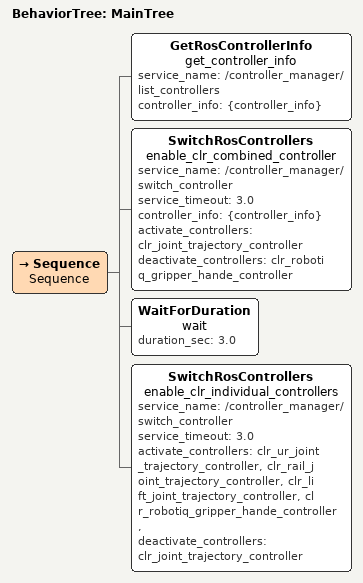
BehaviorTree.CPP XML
<root main_tree_to_execute="MainTree">
  <BehaviorTree ID="MainTree">
    <Sequence name="Sequence">
      <GetRosControllerInfo
        name="get_controller_info"
        service_name="/controller_manager/list_controllers"
        controller_info="{controller_info}"
      />
      <!-- Implicitly figures out what to activate with controller info. -->
      <SwitchRosControllers
        name="enable_clr_combined_controller"
        service_name="/controller_manager/switch_controller"
        service_timeout="3.0"
        controller_info="{controller_info}"
        activate_controllers="clr_joint_trajectory_controller"
        deactivate_controllers="clr_robotiq_gripper_hande_controller"
      />
      <WaitForDuration name="wait" duration_sec="3.0" />
      <!-- Explicitly activates and deactivates; no controller info. -->
      <SwitchRosControllers
        name="enable_clr_individual_controllers"
        service_name="/controller_manager/switch_controller"
        service_timeout="3.0"
        activate_controllers="
          clr_ur_joint_trajectory_controller,
          clr_rail_joint_trajectory_controller,
          clr_lift_joint_trajectory_controller,
          clr_robotiq_gripper_hande_controller,
        "
        deactivate_controllers="clr_joint_trajectory_controller"
      />
    </Sequence>
  </BehaviorTree>
</root>
